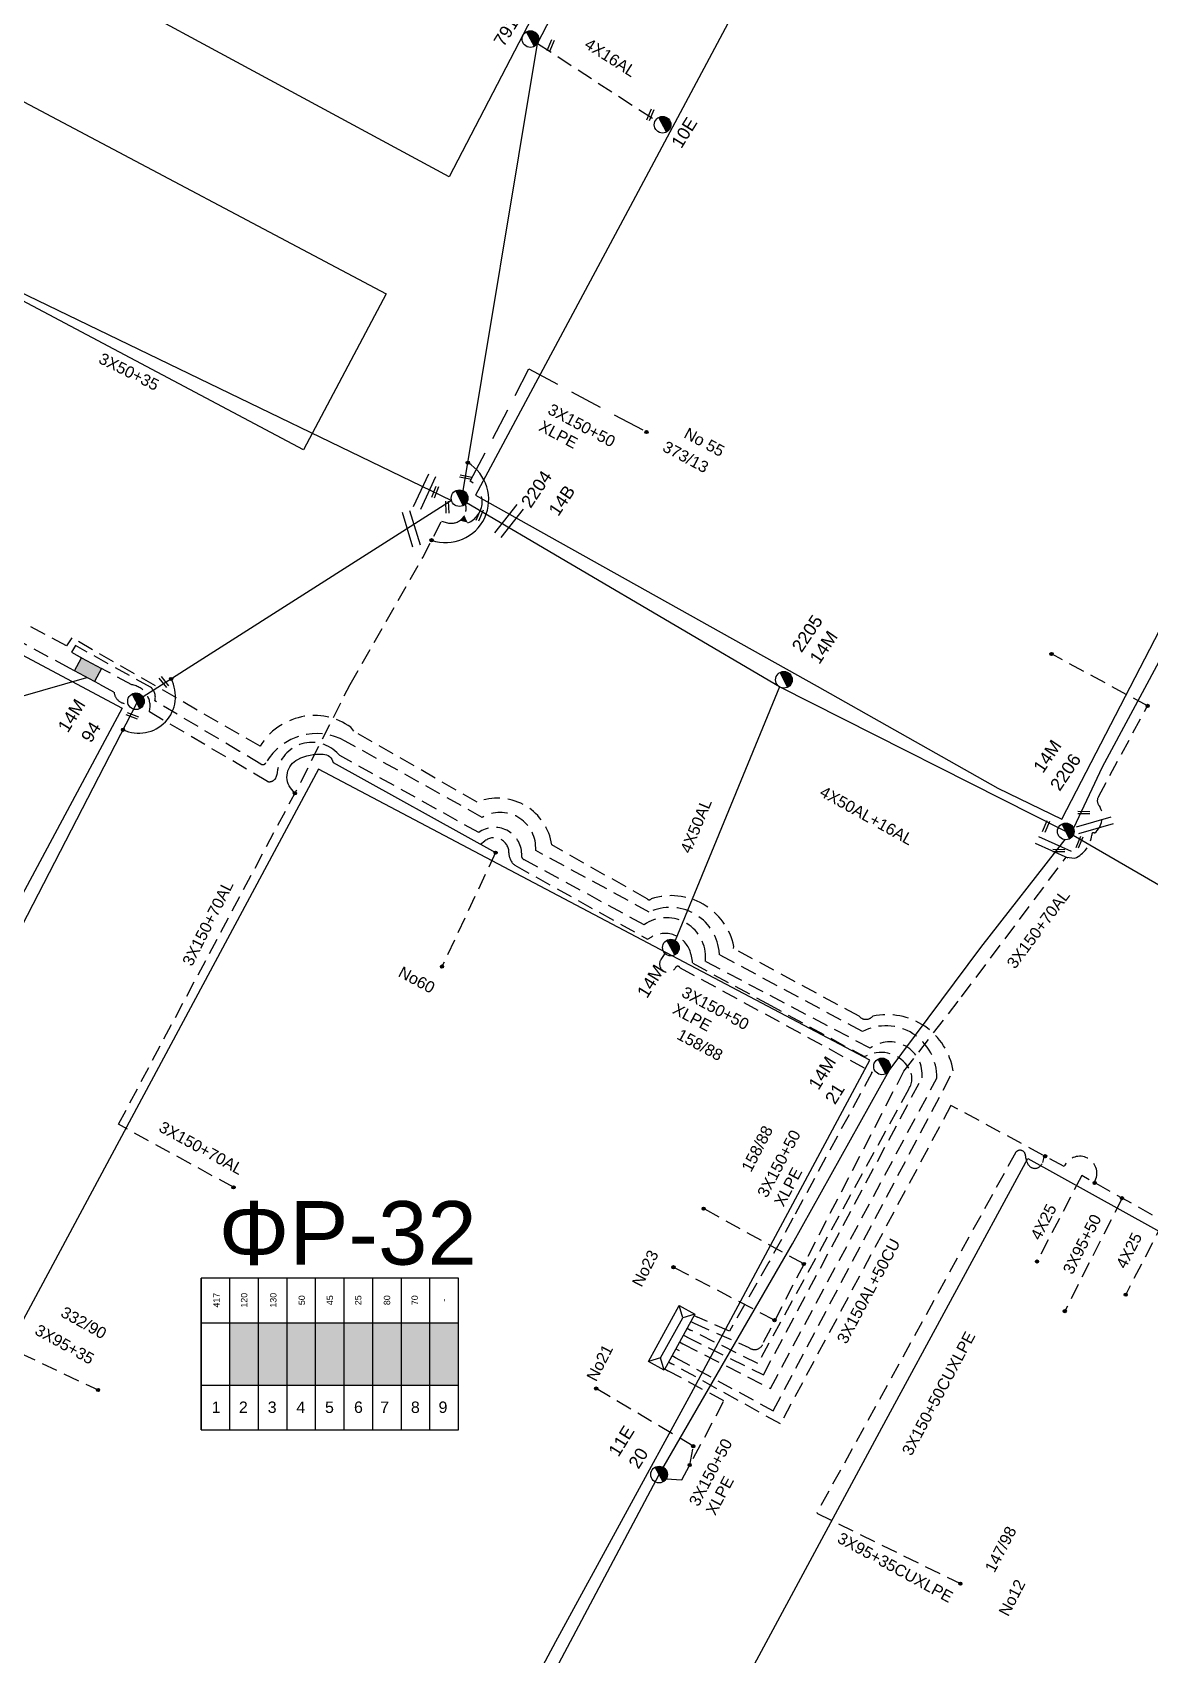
# Model space of a CAD drawing. Header units: millimetres. Extents: x 2101 to 3312, y 775 to 1363.
# Drawn here: x 2197.3 to 2285.2, y 870.9 to 998.6 of the extents above; entities that cross this region are included whole.
import ezdxf
from ezdxf.enums import TextEntityAlignment as Align

# ---------------------------------------------------------------- set-up
doc = ezdxf.new("R2010")
doc.units = ezdxf.units.MM
doc.linetypes.add('DASHED', pattern=[19.05, 12.7, -6.35])
for name, color, linetype in [('Link Box 4 Διευθύνσεων', 7, 'Continuous'), ('Pillar OTE', 7, 'Continuous'), ('Άγνωστα', 7, 'Continuous'), ('Ασφαλειοκιβώτια Χ.Τ 9 αναχωρήσεων', 7, 'Continuous'), ('Γέφυρες Εναέριου Δικτύου', 7, 'Continuous'), ('Γυμνά εναέρια ΧΤ (3Φ)   4x50AL', 7, 'Continuous'), ('Επιγραφές - Σχήματα', 7, 'Continuous'), ('Καλώδια ΧΤ   3x150+70AL', 7, 'DASHED'), ('Καλώδια ΧΤ   3x150AL+50CU', 7, 'DASHED'), ('Καλώδια ΧΤ   3x150AL+50XLPE', 7, 'DASHED'), ('Μηχανική τομή', 7, 'Continuous'), ('Στύλος ΦΜ', 7, 'Continuous'), ('Στύλος ΦΜ @ 1', 7, 'Continuous'), ('Συνδέσεις', 7, 'Continuous'), ('Συνεστραμμένα ΧΤ   3x70+54.6+25 AL', 7, 'SYN_LINE'), ('Τομή', 7, 'Continuous'), ('Υποσταθμός πόλεως', 7, 'Continuous'), ('Υπόβαθρο ΔΕΗ', 7, 'Continuous'), ('Υπόγεια καλώδια Παροχών ΧΤ   4x16AL', 7, 'DASHED'), ('Υπόγεια καλώδια Παροχών ΧΤ   4x25', 7, 'DASHED')]:
    doc.layers.add(name, color=color, linetype=linetype)
doc.styles.add('arial', font='arial.ttf')
doc.styles.get("Standard").update_dxf_attribs({"font": 'arial.ttf'})
doc.linetypes.add('SYN_LINE', pattern='A,0.5,-0.0001,["/\\/\\/\\/",Standard,S=0.1,R=0,X=0,Y=-0.05],-0.25', length=0.7501)

# ---------------------------------------------------------------- blocks, each defined once
blk = doc.blocks.new('ΥΠΑΡΧΩΝ ΤΣΙΜΕΝΤΕΝΙΟΣ ΣΤΥΛΟΣ')
at = {"layer": 'Στύλος ΦΜ'}
blk.add_hatch(color=7, dxfattribs=at).paths.add_polyline_path([(-1.29, -2.28, 0.574793), (2.62, 0, 0.268822), (1.3, 2.27)])
at = {"layer": 'Στύλος ΦΜ', "color": 7}
blk.add_line((-1.29, -2.28), (1.3, 2.27), dxfattribs=at)
blk.add_circle((0, 0), 2.62, dxfattribs=at)
at = {"layer": 'Στύλος ΦΜ', "flags": 4}
for tag, p in [('ΑΡΙΘΜΟΣ', (-4.68, 8.05)), ('ΤΥΠΟΣ', (-4.91, 3.03))]:
    blk.add_attdef(tag, p, '', height=4, dxfattribs=at)
blk = doc.blocks.new('ΤΟΜΗ')
at = {"layer": 'Τομή', "ltscale": 40}
for p, q in [((-5.68, 0), (5.68, 0)), ((5.68, -2.33), (-5.68, -2.33))]:
    blk.add_line(p, q, dxfattribs=at)
blk = doc.blocks.new('ΜΗΧΑΝΙΚΗ ΤΟΜΗ')
at = {"layer": 'Μηχανική τομή', "ltscale": 40}
for p, q in [((-1.89, 0.78), (1.89, 0.78)), ((1.89, 0), (-1.89, 0))]:
    blk.add_line(p, q, dxfattribs=at)
blk = doc.blocks.new('_ΣΥΝΔΕΣΗ')
at = {"layer": 'Συνδέσεις', "linetype": 'SYN_LINE', "ltscale": 40}
blk.add_hatch(color=256, dxfattribs=at).paths.add_polyline_path([(0.5, -0.01, 1), (-0.5, -0.01, 1)])
at = {"layer": 'Συνδέσεις'}
blk.add_circle((0, -0.01), 0.5, dxfattribs=at)
blk = doc.blocks.new('ΑΣΦΑΛΕΙΟΚΙΒΩΤΙΟ ΥΠΟΣΤΑΘΜΟΥ 9 ΑΝΑΧΩΡΗΣΕΩΝ')
at = {"layer": 'Ασφαλειοκιβώτια Χ.Τ 9 αναχωρήσεων', "ltscale": 40}
for p, q in [((-23.8, 40.36), (24.02, 40.36)), ((-9.72, 40.36), (-9.72, -40.64)), ((9.94, 40.36), (9.94, -40.64)), ((-23.8, 31.36), (24.02, 31.36)), ((-23.8, 22.36), (24.02, 22.36)), ((-23.8, 13.36), (24.02, 13.36)), ((-23.8, 4.36), (24.02, 4.36)), ((-23.8, -4.64), (24.02, -4.64)), ((-23.8, -13.64), (24.02, -13.64)), ((-23.8, -22.64), (24.02, -22.64)), ((-23.8, -31.64), (24.02, -31.64))]:
    blk.add_line(p, q, dxfattribs=at)
at = {"layer": 'Ασφαλειοκιβώτια Χ.Τ 9 αναχωρήσεων'}
blk.add_lwpolyline([(-23.8, -40.64), (24.02, -40.64), (24.02, 40.36), (-23.8, 40.36)], close=True, dxfattribs=at)
for s, p in [('1', (-18.45, 37.08)), ('2', (-18.45, 28.51)), ('3', (-18.45, 19.44)), ('4', (-18.45, 10.41)), ('5', (-18.45, 1.4)), ('6', (-18.45, -7.73)), ('7', (-18.45, -15.98)), ('8', (-18.45, -25.66)), ('9', (-18.45, -34.36))]:
    blk.add_text(s, height=3.6, rotation=270, dxfattribs=at).set_placement(p)
at = {"layer": 'Ασφαλειοκιβώτια Χ.Τ 9 αναχωρήσεων', "ltscale": 40}
for tag, height, p in [('ΟΝΟΜΑ', 5, (-0.16, 44.31)), ('ΚΕΙΜΕΝΟ 1', 2, (17.06, 35.59)), ('ΚΕΙΜΕΝΟ 2', 2, (17.06, 26.88)), ('ΚΕΙΜΕΝΟ 3', 2, (17.06, 17.69)), ('ΚΕΙΜΕΝΟ 4', 2, (17.06, 8.71)), ('ΚΕΙΜΕΝΟ 5', 2, (17.06, -0.13)), ('ΚΕΙΜΕΝΟ 6', 2, (17.06, -9.05)), ('ΚΕΙΜΕΝΟ 7', 2, (17.06, -18.13)), ('ΚΕΙΜΕΝΟ 8', 2, (17.06, -26.85)), ('ΚΕΙΜΕΝΟ 9', 2, (17.06, -35.99)), ('ΣΧ', 2, (-0.1, -42.64))]:
    blk.add_attdef(tag, text='', height=height, dxfattribs=at).set_placement(p, align=Align.MIDDLE_CENTER)
blk = doc.blocks.new('ΥΠΟΣΤΑΘΜΟΣ ΠΟΛΕΩΣ 9 ΑΝΑΧΩΡΗΣΕΩΝ')
at = {"layer": 'Υποσταθμός πόλεως', "ltscale": 40}
for p, q in [((-9.63, -2.82), (-9.63, -4)), ((-7.12, -2.82), (-7.12, -4)), ((-4.84, -2.82), (-4.84, -4)), ((-2.36, -2.82), (-2.36, -4)), ((0.09, -2.82), (0.09, -4)), ((2.55, -2.82), (2.55, -4)), ((5.02, -2.82), (5.02, -4)), ((7.48, -2.82), (7.48, -4)), ((9.61, -2.82), (9.61, -4))]:
    blk.add_line(p, q, dxfattribs=at)
blk.add_lwpolyline([(-10.02, 2.82), (10.02, 2.82), (10.02, -2.82), (-10.02, -2.82)], close=True, dxfattribs=at)
for points in [[(-7.21, 0), (-10.02, 2.82)], [(-10.02, -2.82), (-7.21, 0)], [(-7.21, 0), (7.21, 0)], [(7.21, 0), (10.02, 2.82)], [(10.02, -2.82), (7.21, 0)]]:
    blk.add_lwpolyline(points, dxfattribs=at)
at = {"layer": 'Υποσταθμός πόλεως', "linetype": 'SYN_LINE', "ltscale": 40, "flags": 1}
for tag, p in [('ΜΕΤΑΣΧΗΜΑΤΙΣΜΟΣ', (10.79, 1.71)), ('ΙΣΧΥΣ', (10.77, -1.08)), ('ΑΡΙΘΜΟΣ', (10.89, -3.8))]:
    blk.add_attdef(tag, p, '', height=1.8, dxfattribs=at)
blk = doc.blocks.new('LINK BOX 4 ΑΝΑΧΩΡΗΣΕΩΝ')
at = {"layer": 'Link Box 4 Διευθύνσεων', "ltscale": 40}
blk.add_hatch(color=256, dxfattribs=at).paths.add_polyline_path([(-3.54, 0), (-3.54, -4.67), (3.54, -4.67), (3.54, 0)])
for p, q in [((-3.54, 0), (-5.33, 0)), ((5.33, 0), (3.54, 0)), ((-3.54, -4.67), (-5.33, -4.67)), ((5.33, -4.67), (3.54, -4.67))]:
    blk.add_line(p, q, dxfattribs=at)
blk.add_lwpolyline([(-3.54, -4.67), (-3.54, 0), (3.54, 0), (3.54, -4.67)], close=True, dxfattribs=at)

msp = doc.modelspace()

# ---------------------------------------------------------------- hatches: boundary and pattern name
at = {"layer": 'Pillar OTE', "ltscale": 40}
h = msp.add_hatch(color=256, dxfattribs=at)
h.dxf.hatch_style = 1
h.paths.add_polyline_path([(2231.55, 960), (2231.27, 960.6), (2230.91, 960.17)])
at = {"layer": 'Ασφαλειοκιβώτια Χ.Τ 9 αναχωρήσεων'}
h = msp.add_hatch(color=5, dxfattribs=at)
h.dxf.hatch_style = 1
h.paths.add_polyline_path([(2215.07, 897.01), (2212.82, 897.01), (2212.82, 892.1), (2215.07, 892.1)])
h = msp.add_hatch(color=133, dxfattribs=at)
h.dxf.hatch_style = 1
h.paths.add_polyline_path([(2217.32, 892.1), (2217.32, 897.01), (2215.07, 897.01), (2215.07, 892.1)])
h = msp.add_hatch(color=2, dxfattribs=at)
h.dxf.hatch_style = 1
h.paths.add_polyline_path([(2217.32, 892.1), (2219.57, 892.1), (2219.57, 897.01), (2217.32, 897.01)])
h = msp.add_hatch(color=30, dxfattribs=at)
h.dxf.hatch_style = 1
h.paths.add_polyline_path([(2219.57, 892.1), (2221.82, 892.1), (2221.82, 897.01), (2219.57, 897.01)])
h = msp.add_hatch(color=62, dxfattribs=at)
h.dxf.hatch_style = 1
h.paths.add_polyline_path([(2221.82, 892.1), (2224.07, 892.1), (2224.07, 897.01), (2221.82, 897.01)])
h = msp.add_hatch(color=27, dxfattribs=at)
h.dxf.hatch_style = 1
h.paths.add_polyline_path([(2224.07, 892.1), (2226.32, 892.1), (2226.32, 897.01), (2224.07, 897.01)])
h = msp.add_hatch(color=6, dxfattribs=at)
h.dxf.hatch_style = 1
h.paths.add_polyline_path([(2228.57, 897.01), (2226.32, 897.01), (2226.32, 892.1), (2228.57, 892.1)])
h = msp.add_hatch(color=173, dxfattribs=at)
h.dxf.hatch_style = 1
h.paths.add_polyline_path([(2228.57, 892.1), (2230.82, 892.1), (2230.82, 897.01), (2228.57, 897.01)])

# ---------------------------------------------------------------- linework, layer by layer
at = {"layer": 'Άγνωστα', "color": 27, "ltscale": 40}
msp.add_lwpolyline([(2231.18, 962.52), (2237.04, 997.73), (2252.24, 1027.03), (2263.93, 1048.62), (2271.37, 1062.5), (2274.76, 1070.02)], dxfattribs=at)
at = {"layer": 'Άγνωστα', "color": 62, "ltscale": 40}
msp.add_lwpolyline([(2180.96, 985.58), (2230.27, 961.75)], dxfattribs=at)
at = {"layer": 'Άγνωστα', "color": 27}
for points in [[(2230.27, 961.75), (2205.99, 946.29)], [(2205.5, 945.81), (2189.93, 915.7), (2173.05, 884.54), (2152.41, 846.95)]]:
    msp.add_lwpolyline(points, dxfattribs=at)
at = {"layer": 'Άγνωστα', "color": 6, "ltscale": 40}
msp.add_lwpolyline([(2278.63, 935.7), (2256.08, 947.08), (2231.45, 961.57)], dxfattribs=at)
at = {"layer": 'Άγνωστα', "color": 133, "linetype": 'DASHED', "ltscale": 0.1}
for points in [[(2285.07, 945.58), (2277.5, 949.67)], [(2258, 901.65), (2250.12, 906)], [(2255.7, 897.22), (2247.74, 901.39)]]:
    msp.add_lwpolyline(points, dxfattribs=at)
at = {"layer": 'Άγνωστα', "color": 27}
msp.add_lwpolyline([(2217.94, 938.7), (2217.69, 938.99, -0.489942), (2218.17, 941.37, -0.132163), (2220.16, 941.78, -0.321362), (2220.96, 941.13), (2233.74, 934.03)], format="xyb", dxfattribs=at)
at = {"layer": 'Άγνωστα', "color": 27, "linetype": 'DASHED', "ltscale": 0.1}
msp.add_lwpolyline([(2233.74, 934.03), (2229.52, 925.06)], dxfattribs=at)
at = {"layer": 'Άγνωστα', "color": 6, "linetype": 'DASHED', "ltscale": 0.1}
msp.add_lwpolyline([(2247.07, 926.09), (2246.76, 925.62, 1.067989), (2247.9, 924.97, -0.623169), (2248.26, 924.97), (2263.38, 916.74), (2257.15, 905.25), (2255.26, 901.78), (2252.16, 896.35), (2249.64, 897.45)], format="xyb", dxfattribs=at)
at = {"layer": 'Άγνωστα', "color": 5, "linetype": 'DASHED', "ltscale": 0.1}
msp.add_lwpolyline([(2276.94, 910.15), (2276.94, 910.15), (2276.79, 909.62, -0.62497), (2275.71, 909.42, -0.158676), (2275.46, 910.16, 0.696096), (2274.69, 910.44), (2259.02, 882.03)], format="xyb", dxfattribs=at)
for points in [[(2283.06, 906.83), (2278.55, 897.93)], [(2259.02, 882.03), (2270.33, 876.48)]]:
    msp.add_lwpolyline(points, dxfattribs=at)
at = {"layer": 'Άγνωστα', "color": 173, "linetype": 'DASHED', "ltscale": 0.1}
for points in [[(2247.17, 884.73), (2248.41, 884.66), (2251.72, 890.87), (2247.31, 893.24)], [(2249.02, 885.82), (2249.3, 887.3), (2241.66, 891.84)]]:
    msp.add_lwpolyline(points, dxfattribs=at)
at = {"layer": 'Γέφυρες Εναέριου Δικτύου'}
msp.add_arc((2229.81, 961.82), 3.39, 250.9231, 59.109, dxfattribs=at)
at = {"layer": 'Γέφυρες Εναέριου Δικτύου', "linetype": 'DASHED'}
msp.add_arc((2205.65, 946.32), 2.89, 244.6542, 28.4695, dxfattribs=at)
at = {"layer": 'Γυμνά εναέρια ΧΤ (3Φ)   4x50AL', "color": 6, "ltscale": 40}
msp.add_lwpolyline([(2256.08, 947.08), (2247.89, 927.1)], dxfattribs=at)
at = {"layer": 'Επιγραφές - Σχήματα', "linetype": 'Continuous'}
msp.add_line((2196.36, 946.31), (2201.57, 947.81), dxfattribs=at)
at = {"layer": 'Καλώδια ΧΤ   3x150+70AL', "color": 27, "ltscale": 0.1}
msp.add_lwpolyline([(2213.11, 907.68), (2204.05, 912.64), (2218.4, 939.57), (2222.28, 947.27), (2228, 957.25), (2229.47, 960.12), (2229.95, 959.99, 0.589229), (2231.37, 961.48, -1.442927)], format="xyb", dxfattribs=at)
at = {"layer": 'Καλώδια ΧΤ   3x150+70AL', "color": 133, "ltscale": 0.1}
msp.add_lwpolyline([(2249.38, 896.98), (2253.67, 895.07, 0.556839), (2254.84, 895.48), (2265.88, 916.82), (2270.43, 922.67), (2278.66, 933.68), (2279.34, 933.59, 0.263817), (2280.68, 935.4, -0.798756), (2280.9, 935.56, 0.351777), (2281.31, 937.67, -0.369829), (2281.2, 938.42), (2285.07, 945.58)], format="xyb", dxfattribs=at)
at = {"layer": 'Καλώδια ΧΤ   3x150+70AL', "color": 133, "linetype": 'Continuous', "ltscale": 0.1}
msp.add_lwpolyline([(2279.21, 935.39), (2288.44, 930.06), (2298.35, 924.34)], dxfattribs=at)
at = {"layer": 'Καλώδια ΧΤ   3x150+70AL', "color": 5, "ltscale": 0.1}
msp.add_lwpolyline([(2298.44, 897.9), (2298.59, 898.18, 0.997124), (2297.1, 899), (2279.89, 908.6)], format="xyb", dxfattribs=at)
at = {"layer": 'Καλώδια ΧΤ   3x150AL+50CU', "color": 30, "ltscale": 0.1}
msp.add_lwpolyline([(2247.89, 894.28), (2255.6, 890.08), (2269.77, 916.84, 0.428507), (2263.43, 921.15, -0.460675), (2262.36, 921.15), (2252.46, 926.48), (2252.5, 926.64, 0.445841), (2246, 930.39, -0.44101), (2245.67, 930.39), (2238.17, 934.63), (2238.12, 934.88, 0.468102), (2232.29, 938), (2222.59, 943.58), (2222.34, 943.9, 0.437344), (2215.21, 942.4), (2215.21, 942.4), (2200.39, 950.93), (2199.95, 950.3), (2194.53, 953.22), (2194.65, 953.84), (2189.04, 956.86), (2189.04, 956.86)], format="xyb", dxfattribs=at)
at = {"layer": 'Καλώδια ΧΤ   3x150AL+50CU', "color": 27, "ltscale": 0.1}
msp.add_lwpolyline([(2200.2, 948.55), (2193.04, 952.4), (2192.86, 953.5)], dxfattribs=at)
at = {"layer": 'Καλώδια ΧΤ   3x150AL+50CU', "color": 2, "ltscale": 0.1}
msp.add_lwpolyline([(2248.49, 895.36), (2255.38, 891.84), (2268.47, 916.26, 0.570057), (2262.62, 919.95), (2251.38, 925.98), (2251.33, 926.33, 0.507871), (2245.84, 929.35), (2236.9, 934.19), (2236.9, 934.4, 0.58106), (2232.69, 936.8), (2221.91, 942.81, 0.408477), (2215.66, 941.1, -0.431799), (2215.27, 941), (2213.59, 942), (2206.91, 945.97, 0.307027), (2206.58, 947.04), (2200.67, 950.32), (2200.34, 949.8), (2201.15, 949.36)], format="xyb", dxfattribs=at)
at = {"layer": 'Καλώδια ΧΤ   3x150AL+50CU', "color": 62, "ltscale": 0.1}
msp.add_lwpolyline([(2248.78, 895.9), (2254.82, 892.92), (2267.31, 916.3, 0.650151), (2263.23, 918.63), (2250.27, 925.45), (2250.27, 925.82, 0.605372), (2245.43, 928.35), (2235.96, 933.48, -0.385874), (2235.8, 933.92, 0.603657), (2232.41, 935.61), (2221.47, 941.67), (2221.23, 941.91, 0.636449), (2216.51, 940.14, -0.473616), (2215.78, 939.63), (2206.48, 945.11, 0.451667), (2205.09, 947.24), (2203.1, 948.31)], format="xyb", dxfattribs=at)
at = {"layer": 'Καλώδια ΧΤ   3x150AL+50CU', "color": 27, "ltscale": 0.1}
for points in [[(2202.55, 947.28), (2203.71, 946.66, 0.433277), (2204.8, 945.77)], [(2232.56, 934.68), (2232.9, 934.95, -0.633987), (2234.79, 934, 0.245402), (2235.25, 933.04), (2245.7, 927.21), (2246.05, 927.41, -0.493939), (2249.12, 926.04, -0.022361), (2249.26, 925.33), (2255.11, 922.14), (2262.78, 917.97), (2263.02, 918.08, -0.375553), (2266.28, 917.07, -0.282958), (2266.28, 915.43), (2254.39, 893.81), (2249.08, 896.44)]]:
    msp.add_lwpolyline(points, format="xyb", dxfattribs=at)
at = {"layer": 'Καλώδια ΧΤ   3x150AL+50CU', "color": 5, "ltscale": 0.1}
msp.add_lwpolyline([(2280.9, 908.03), (2281, 908.34, 0.967469), (2278.5, 909.31), (2269.59, 914.13), (2256.16, 889.06), (2247.62, 893.79)], format="xyb", dxfattribs=at)
at = {"layer": 'Καλώδια ΧΤ   3x150AL+50CU', "color": 27, "linetype": 'DASHED', "ltscale": 0.1}
msp.add_lwpolyline([(2190.22, 888.5), (2190.2, 888.84, -0.516716), (2190.81, 889.3, 0.451933), (2191.21, 889.55), (2194.59, 895.45), (2202.44, 891.73)], format="xyb", dxfattribs=at)
at = {"layer": 'Καλώδια ΧΤ   3x150AL+50XLPE', "color": 27, "linetype": 'DASHED', "ltscale": 0.2}
msp.add_lwpolyline([(2231.56, 959.99, 0.628603), (2231.75, 963.26), (2236.37, 972.1), (2245.49, 967.21)], format="xyb", dxfattribs=at)
at = {"layer": 'Συνεστραμμένα ΧΤ   3x70+54.6+25 AL', "color": 6, "ltscale": 10}
msp.add_lwpolyline([(2331.91, 1037.87), (2317.58, 1009.56), (2302.63, 981.06), (2289.1, 954.91), (2281.49, 940.75), (2279.24, 935.94)], dxfattribs=at)
at = {"layer": 'Συνεστραμμένα ΧΤ   3x70+54.6+25 AL', "color": 173, "ltscale": 10}
msp.add_lwpolyline([(2216.2, 827.37), (2217.22, 828.8), (2222.32, 838.61), (2230.01, 853.14), (2232.86, 859.18), (2246.61, 885.07), (2257.11, 903.24), (2264.73, 916.88), (2271.94, 926.56), (2278.59, 935.05)], dxfattribs=at)
at = {"layer": 'Υπόβαθρο ΔΕΗ'}
for points in [[(2240.33, 1075.52), (2268.1, 1059.39), (2241.74, 1009.66), (2230.09, 987.23), (2201.91, 1002.46), (2215.13, 1027.14), (2232.17, 1060.43), (2240.33, 1075.52)], [(2232.16, 962.17), (2259.05, 947.14), (2273.29, 939.1), (2278.33, 936.65), (2287.55, 954.5), (2297.19, 973.53), (2305.01, 987.79), (2313, 1003.35), (2321.94, 1020.46), (2325.3, 1027.32), (2280.44, 1052.55), (2244.33, 984.88), (2232.16, 962.17)], [(2190.46, 980.96), (2196.6, 993.14), (2225.13, 978.02), (2218.62, 965.74), (2190.46, 980.66)], [(2179.07, 958.87), (2204.34, 945.41), (2188.98, 916.79), (2178.82, 897.98), (2157.25, 857.81), (2130.92, 870.88), (2179.07, 958.87)], [(2171.53, 850.66), (2187.06, 842.03), (2214.91, 827.83), (2238.48, 871.92), (2249.13, 891.44), (2263.21, 917.68), (2219.8, 940.6), (2171.53, 850.66)], [(2275.64, 909.95), (2320.52, 885.08), (2272.16, 796.77), (2245.88, 811.32), (2230.75, 820.26), (2228.08, 821.83), (2264.15, 888.75), (2275.64, 909.95)]]:
    msp.add_lwpolyline(points, dxfattribs=at)
at = {"layer": 'Υπόγεια καλώδια Παροχών ΧΤ   4x16AL', "color": 27, "ltscale": 0.1}
msp.add_lwpolyline([(2237.04, 997.73), (2246.33, 991.67)], dxfattribs=at)
at = {"layer": 'Υπόγεια καλώδια Παροχών ΧΤ   4x25', "color": 5, "ltscale": 0.1}
for points in [[(2279.89, 908.6), (2276.36, 901.84)], [(2286.32, 905.01), (2283.35, 899.23)]]:
    msp.add_lwpolyline(points, dxfattribs=at)

# ---------------------------------------------------------------- block references
at = {"layer": 'Link Box 4 Διευθύνσεων', "xscale": 0.25, "yscale": 0.25, "zscale": 0.25, "rotation": 331.7242679482648}
msp.add_blockref('LINK BOX 4 ΑΝΑΧΩΡΗΣΕΩΝ', (2201.93, 948.94), dxfattribs=at)
at = {"layer": 'Ασφαλειοκιβώτια Χ.Τ 9 αναχωρήσεων'}
ref = msp.add_blockref('ΑΣΦΑΛΕΙΟΚΙΒΩΤΙΟ ΥΠΟΣΤΑΘΜΟΥ 9 ΑΝΑΧΩΡΗΣΕΩΝ', (2220.66, 894.53), dxfattribs=dict(at, xscale=0.25, yscale=0.25, zscale=0.25, rotation=90))
ref.add_attrib('ΚΕΙΜΕΝΟ 2', '120', dxfattribs={"ltscale": 40, "height": 0.5, "rotation": 90}).set_placement((2213.94, 898.79), align=Align.MIDDLE_CENTER)
ref.add_attrib('ΚΕΙΜΕΝΟ 1', '417', dxfattribs={"ltscale": 40, "height": 0.5, "rotation": 90}).set_placement((2211.76, 898.79), align=Align.MIDDLE_CENTER)
ref.add_attrib('ΚΕΙΜΕΝΟ 3', '130', dxfattribs={"ltscale": 40, "height": 0.5, "rotation": 90}).set_placement((2216.24, 898.79), align=Align.MIDDLE_CENTER)
ref.add_attrib('ΚΕΙΜΕΝΟ 4', '50', dxfattribs={"ltscale": 40, "height": 0.5, "rotation": 90}).set_placement((2218.48, 898.79), align=Align.MIDDLE_CENTER)
ref.add_attrib('ΚΕΙΜΕΝΟ 5', '45', dxfattribs={"ltscale": 40, "height": 0.5, "rotation": 90}).set_placement((2220.69, 898.79), align=Align.MIDDLE_CENTER)
ref.add_attrib('ΚΕΙΜΕΝΟ 6', '25', dxfattribs={"ltscale": 40, "height": 0.5, "rotation": 90}).set_placement((2222.92, 898.79), align=Align.MIDDLE_CENTER)
ref.add_attrib('ΚΕΙΜΕΝΟ 7', '80', dxfattribs={"ltscale": 40, "height": 0.5, "rotation": 90}).set_placement((2225.19, 898.79), align=Align.MIDDLE_CENTER)
ref.add_attrib('ΚΕΙΜΕΝΟ 8', '70', dxfattribs={"ltscale": 40, "height": 0.5, "rotation": 90}).set_placement((2227.37, 898.79), align=Align.MIDDLE_CENTER)
ref.add_attrib('ΚΕΙΜΕΝΟ 9', '-', dxfattribs={"ltscale": 40, "height": 0.5, "rotation": 90}).set_placement((2229.65, 898.79), align=Align.MIDDLE_CENTER)
at = {"layer": 'Μηχανική τομή'}
for p, xscale, yscale, zscale, rotation in [((2237.98, 997.6), 0.2499999999999998, 0.2499999999999998, 0.2499999999999998, 246.5652078111101), ((2245.83, 992.15), 0.2499999999999998, 0.2499999999999998, 0.2499999999999998, 246.5652078111101), ((2228.9, 962.44), 0.2499999999999999, 0.2499999999999999, 0.2499999999999999, 248.9204917458762), ((2231.37, 963.49), 0.2499999999999999, 0.2499999999999999, 0.2499999999999999, 349.4522037783584), ((2230.03, 961.23), 0.2499999999999999, 0.2499999999999999, 0.2499999999999999, 92.48736193146748), ((2232.58, 960.56), 0.2499999999999999, 0.2499999999999999, 0.2499999999999999, 67.1806507700521), ((2207.55, 947.39), 0.2499999999999999, 0.2499999999999999, 0.2499999999999999, 308.9006500427627), ((2205.18, 944.89), 0.2499999999999999, 0.2499999999999999, 0.2499999999999999, 158.7802790011925), ((2280.04, 937.28), 0.2499999999999999, 0.2499999999999999, 0.2499999999999999, 179.3401163608195), ((2277.17, 936.05), 0.2499999999999999, 0.2499999999999999, 0.2499999999999999, 67.1806507700521), ((2279.8, 934.8), 0.2499999999999999, 0.2499999999999999, 0.2499999999999999, 67.1806507700521), ((2278.08, 934.29), 0.2499999999999999, 0.2499999999999999, 0.2499999999999999, 179.3401163608195)]:
    msp.add_blockref('ΜΗΧΑΝΙΚΗ ΤΟΜΗ', p, dxfattribs=dict(at, xscale=xscale, yscale=yscale, zscale=zscale, rotation=rotation))
at = {"layer": 'Στύλος ΦΜ @ 1', "ltscale": 40}
ref = msp.add_blockref('ΥΠΑΡΧΩΝ ΤΣΙΜΕΝΤΕΝΙΟΣ ΣΤΥΛΟΣ', (2236.48, 998.07), dxfattribs=dict(at, xscale=0.25, yscale=0.25, zscale=0.25, rotation=58.1915162669984))
ref.add_attrib('ΤΥΠΟΣ', '791', (2234.37, 997.39), dxfattribs={"layer": 'Στύλος ΦΜ', "height": 1, "rotation": 58.1915, "flags": 4})
ref = msp.add_blockref('ΥΠΑΡΧΩΝ ΤΣΙΜΕΝΤΕΝΙΟΣ ΣΤΥΛΟΣ', (2246.89, 991.33), dxfattribs=dict(at, xscale=0.25, yscale=0.25, zscale=0.25, rotation=58.1915162669984))
ref.add_attrib('ΤΥΠΟΣ', '10E', (2248.36, 989.39), dxfattribs={"layer": 'Στύλος ΦΜ', "height": 1, "rotation": 58.1915, "flags": 4})
ref = msp.add_blockref('ΥΠΑΡΧΩΝ ΤΣΙΜΕΝΤΕΝΙΟΣ ΣΤΥΛΟΣ', (2230.9, 961.93), dxfattribs=dict(at, xscale=0.2499999999999999, yscale=0.2499999999999999, zscale=0.2499999999999999, rotation=56.11631112796076))
ref.add_attrib('ΤΥΠΟΣ', '14B', (2238.67, 960.44), dxfattribs={"layer": 'Στύλος ΦΜ', "height": 1, "rotation": 56.1163, "flags": 4})
ref.add_attrib('ΑΡΙΘΜΟΣ', '2204', (2236.5, 961.08), dxfattribs={"layer": 'Στύλος ΦΜ', "height": 1, "rotation": 56.1163, "flags": 4})
ref = msp.add_blockref('ΥΠΑΡΧΩΝ ΤΣΙΜΕΝΤΕΝΙΟΣ ΣΤΥΛΟΣ', (2256.44, 947.63), dxfattribs=dict(at, xscale=0.2499999999999999, yscale=0.2499999999999999, zscale=0.2499999999999999, rotation=56.11631112796076))
ref.add_attrib('ΤΥΠΟΣ', '14M', (2259.22, 948.79), dxfattribs={"layer": 'Στύλος ΦΜ', "height": 1, "rotation": 56.1163, "flags": 4})
ref.add_attrib('ΑΡΙΘΜΟΣ', '2205', (2257.82, 949.71), dxfattribs={"layer": 'Στύλος ΦΜ', "height": 1, "rotation": 56.1163, "flags": 4})
ref = msp.add_blockref('ΥΠΑΡΧΩΝ ΤΣΙΜΕΝΤΕΝΙΟΣ ΣΤΥΛΟΣ', (2205.43, 945.94), dxfattribs=dict(at, xscale=0.25, yscale=0.25, zscale=0.25, rotation=58.1915162669984))
ref.add_attrib('ΤΥΠΟΣ', '94', (2201.89, 942.6), dxfattribs={"layer": 'Στύλος ΦΜ', "height": 1, "rotation": 58.1915, "flags": 4})
ref.add_attrib('ΑΡΙΘΜΟΣ', '14M', (2200.06, 943.4), dxfattribs={"layer": 'Στύλος ΦΜ', "height": 1, "rotation": 58.1915, "flags": 4})
ref = msp.add_blockref('ΥΠΑΡΧΩΝ ΤΣΙΜΕΝΤΕΝΙΟΣ ΣΤΥΛΟΣ', (2278.63, 935.7), dxfattribs=dict(at, xscale=0.2499999999999999, yscale=0.2499999999999999, zscale=0.2499999999999999, rotation=56.11631112796076))
ref.add_attrib('ΤΥΠΟΣ', '14M', (2276.83, 940.21), dxfattribs={"layer": 'Στύλος ΦΜ', "height": 1, "rotation": 56.1163, "flags": 4})
ref.add_attrib('ΑΡΙΘΜΟΣ', '2206', (2278.15, 938.8), dxfattribs={"layer": 'Στύλος ΦΜ', "height": 1, "rotation": 56.1163, "flags": 4})
ref = msp.add_blockref('ΥΠΑΡΧΩΝ ΤΣΙΜΕΝΤΕΝΙΟΣ ΣΤΥΛΟΣ', (2247.54, 926.55), dxfattribs=dict(at, xscale=0.25, yscale=0.25, zscale=0.25, rotation=58.1915162669984))
ref.add_attrib('ΑΡΙΘΜΟΣ', '14M', (2245.66, 922.49), dxfattribs={"layer": 'Στύλος ΦΜ', "height": 1, "rotation": 58.1915, "flags": 4})
ref = msp.add_blockref('ΥΠΑΡΧΩΝ ΤΣΙΜΕΝΤΕΝΙΟΣ ΣΤΥΛΟΣ', (2264.16, 917.2), dxfattribs=dict(at, xscale=0.25, yscale=0.25, zscale=0.25, rotation=58.1915162669984))
ref.add_attrib('ΤΥΠΟΣ', '21', (2260.46, 914.13), dxfattribs={"layer": 'Στύλος ΦΜ', "height": 1, "rotation": 58.1915, "flags": 4})
ref.add_attrib('ΑΡΙΘΜΟΣ', '14M', (2259.16, 915.27), dxfattribs={"layer": 'Στύλος ΦΜ', "height": 1, "rotation": 58.1915, "flags": 4})
ref = msp.add_blockref('ΥΠΑΡΧΩΝ ΤΣΙΜΕΝΤΕΝΙΟΣ ΣΤΥΛΟΣ', (2246.61, 885.07), dxfattribs=dict(at, xscale=0.25, yscale=0.25, zscale=0.25, rotation=58.1915162669984))
ref.add_attrib('ΤΥΠΟΣ', '20', (2244.99, 885.44), dxfattribs={"layer": 'Στύλος ΦΜ', "height": 1, "rotation": 58.1915, "flags": 4})
ref.add_attrib('ΑΡΙΘΜΟΣ', '11E', (2243.41, 886.39), dxfattribs={"layer": 'Στύλος ΦΜ', "height": 1, "rotation": 58.1915, "flags": 4})
at = {"layer": 'Συνδέσεις', "xscale": 0.25, "yscale": 0.25, "zscale": 0.25}
for p in [(2245.62, 967.14), (2231.55, 964.73), (2228.7, 958.62), (2277.5, 949.67), (2208.2, 947.7), (2285.07, 945.58), (2204.41, 943.7), (2217.94, 938.7), (2233.74, 934.03), (2229.52, 925.06), (2277, 910.13), (2280.9, 908.03), (2213.11, 907.68), (2283.06, 906.83), (2250.12, 906), (2258, 901.65), (2276.36, 901.84), (2247.74, 901.39), (2283.35, 899.23), (2278.55, 897.93), (2255.7, 897.22), (2202.44, 891.73), (2241.66, 891.84), (2249.3, 887.3), (2249.02, 885.82), (2270.33, 876.48)]:
    msp.add_blockref('_ΣΥΝΔΕΣΗ', p, dxfattribs=at)
at = {"layer": 'Τομή', "xscale": 0.2499999999999998, "yscale": 0.2499999999999998, "zscale": 0.2499999999999998}
for p, rotation in [((2228.41, 962.32), 245.2552611661498), ((2227.38, 959.61), 286.8752876123157), ((2235.02, 959.96), 231.6771139602905), ((2280.99, 935.9), 196.1972556497342), ((2277.53, 934.18), 155.9907412168999)]:
    msp.add_blockref('ΤΟΜΗ', p, dxfattribs=dict(at, rotation=rotation))
at = {"layer": 'Υποσταθμός πόλεως', "xscale": 0.2499999999999983, "yscale": 0.2499999999999983, "zscale": 0.2499999999999983, "rotation": 61.11849332526922}
msp.add_blockref('ΥΠΟΣΤΑΘΜΟΣ ΠΟΛΕΩΣ 9 ΑΝΑΧΩΡΗΣΕΩΝ', (2247.6, 895.83), dxfattribs=at)

# ---------------------------------------------------------------- texts
at = {"layer": 'Άγνωστα', "ltscale": 40, "char_height": 0.9, "width": 69.1904, "attachment_point": 1, "style": 'arial'}
for s, insert, rotation in [('3X50+35', (2202.81, 973.42), 333.5674), ('3X150+50\\PXLPE', (2238.19, 969.42), 331.8328), ('Νο 55', (2248.91, 967.53), 331.8328), ('373/13', (2247.23, 966.48), 331.8328), ('4X50AL+16AL', (2259.61, 939.32), 330.886), ('No60', (2226.42, 925.12), 331.8328), ('3X150+50\\PXLPE', (2248.72, 923.54), 331.8328), ('158/88', (2248.35, 920.2), 331.8328), ('158/88', (2253.05, 909.22), 62.7969), ('3X150+50\\PXLPE', (2254.29, 907.21), 61.9926), ('3X95+50', (2278.35, 901.16), 62.7969), ('No23', (2244.43, 900.17), 62.7969), ('332/90', (2199.86, 898.35), 330.8475), ('3X95+35', (2197.82, 896.95), 330.8475), ('No21', (2240.85, 892.74), 62.7969), ('3X150+50CUXLPE', (2265.68, 886.9), 61.9926), ('3X150+50\\PXLPE', (2248.91, 882.91), 61.9926), ('3X95+35CUXLPE', (2260.99, 880.57), 331.3757), ('147/98', (2272.21, 877.69), 62.4793), ('No12', (2273.3, 874.25), 62.4793)]:
    msp.add_mtext(s, dxfattribs=dict(at, insert=insert, rotation=rotation))
at = {"layer": 'Γυμνά εναέρια ΧΤ (3Φ)   4x50AL', "ltscale": 40, "insert": (2248.24, 934.24), "char_height": 0.9, "width": 69.1904, "attachment_point": 1, "rotation": 67.3941, "style": 'arial'}
msp.add_mtext('4X50AL', dxfattribs=at)
at = {"layer": 'Επιγραφές - Σχήματα', "ltscale": 40, "insert": (2211.93, 906.59), "char_height": 5, "width": 13.6107, "attachment_point": 1, "style": 'arial'}
msp.add_mtext('ΦP-32', dxfattribs=at)
at = {"layer": 'Καλώδια ΧΤ   3x150+70AL', "ltscale": 40, "char_height": 0.9, "width": 69.1904, "attachment_point": 1, "style": 'arial'}
for insert, rotation in [((2209.03, 925.42), 63.114), ((2273.91, 925.35), 53.2354), ((2207.58, 912.93), 331.2149)]:
    msp.add_mtext('3X150+70AL', dxfattribs=dict(at, insert=insert, rotation=rotation))
at = {"layer": 'Καλώδια ΧΤ   3x150AL+50CU', "ltscale": 40, "insert": (2260.56, 895.7), "char_height": 0.9, "width": 69.1904, "attachment_point": 1, "rotation": 61.9926, "style": 'arial'}
msp.add_mtext('3X150AL+50CU', dxfattribs=at)
at = {"layer": 'Υπόγεια καλώδια Παροχών ΧΤ   4x16AL', "ltscale": 40, "insert": (2241.14, 998.2), "char_height": 0.9, "width": 69.1904, "attachment_point": 1, "rotation": 327.4886, "style": 'arial'}
msp.add_mtext('4X16AL', dxfattribs=at)
at = {"layer": 'Υπόγεια καλώδια Παροχών ΧΤ   4x25', "ltscale": 40, "char_height": 0.9, "width": 69.1904, "attachment_point": 1, "rotation": 62.7969, "style": 'arial'}
for insert in [(2275.8, 903.86), (2282.53, 901.61)]:
    msp.add_mtext('4X25', dxfattribs=dict(at, insert=insert))

doc.saveas('drawing.dxf')
